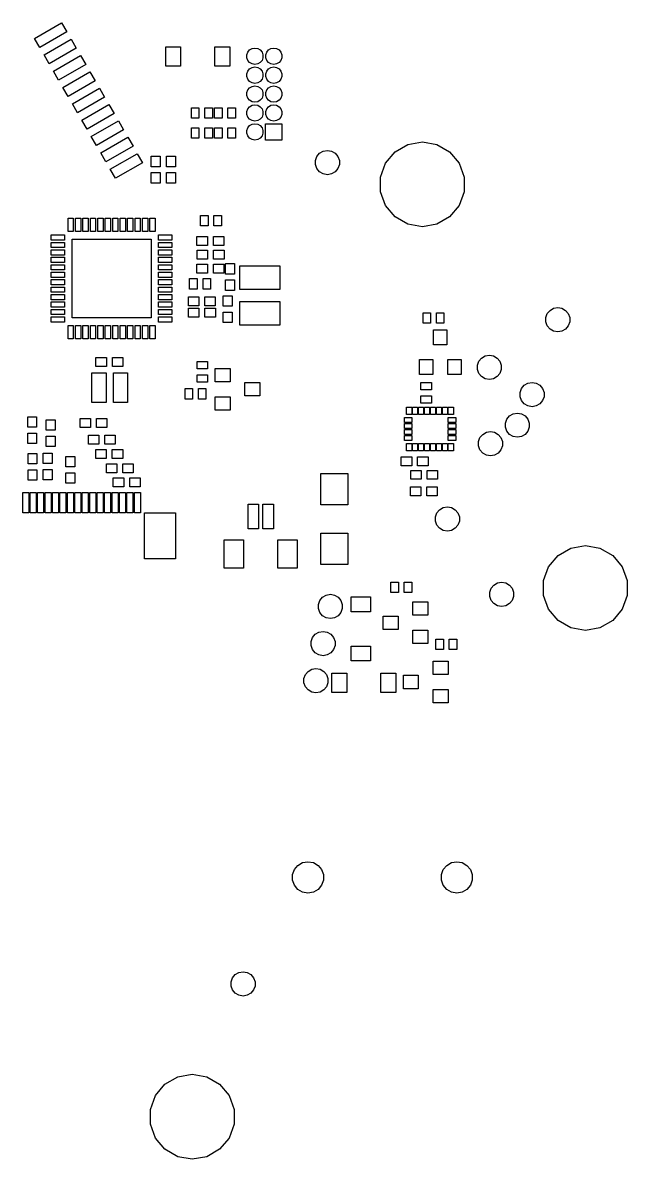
# Model space of a CAD drawing. Extents: x 85.3 to 167.2, y -165.3 to -88.8.
# Drawn here: x 126.6 to 167.2, y -165.3 to -89 of the extents above; entities that cross this region are included whole.
import ezdxf

# ---------------------------------------------------------------- set-up
doc = ezdxf.new("R2010")
doc.units = 0
doc.header["$MEASUREMENT"] = 0
doc.layers.add('BLACK', color=7, linetype='CONTINUOUS')

msp = doc.modelspace()

# ---------------------------------------------------------------- linework, layer by layer
at = {"layer": 'Black'}
for p, q in [((127.386, -90.0267), (129.205, -88.9767)), ((129.205, -88.9767), (129.555, -89.5829)), ((127.736, -90.6329), (127.386, -90.0267)), ((129.555, -89.5829), (127.736, -90.6329)), ((128.021, -91.1266), (129.84, -90.0766)), ((129.84, -90.0766), (130.19, -90.6828)), ((130.19, -90.6828), (128.371, -91.7328)), ((136.2, -91.9045), (136.2, -90.6045)), ((136.2, -90.6045), (137.2, -90.6045)), ((137.2, -90.6045), (137.2, -91.9045)), ((139.5, -91.9045), (139.5, -90.6045)), ((139.5, -90.6045), (140.5, -90.6045)), ((140.5, -90.6045), (140.5, -91.9045)), ((141.707, -90.9541), (141.83, -90.8078)), ((141.83, -90.8078), (141.995, -90.7123)), ((141.995, -90.7123), (142.183, -90.6791)), ((142.183, -90.6791), (142.187, -90.6791)), ((142.187, -90.6791), (142.375, -90.7123)), ((142.375, -90.7123), (142.541, -90.8078)), ((142.541, -90.8078), (142.664, -90.9541)), ((142.977, -90.9541), (143.1, -90.8078)), ((143.1, -90.8078), (143.265, -90.7123)), ((143.265, -90.7123), (143.453, -90.6791)), ((143.453, -90.6791), (143.457, -90.6791)), ((143.457, -90.6791), (143.645, -90.7123)), ((143.645, -90.7123), (143.811, -90.8078)), ((143.811, -90.8078), (143.934, -90.9541)), ((128.371, -91.7328), (128.021, -91.1266)), ((128.656, -92.2264), (130.475, -91.1764)), ((130.475, -91.1764), (130.825, -91.7826)), ((141.642, -91.1336), (141.707, -90.9541)), ((141.642, -91.3246), (141.642, -91.1336)), ((141.707, -91.5041), (141.642, -91.3246)), ((141.83, -91.6504), (141.707, -91.5041)), ((142.664, -91.5041), (142.541, -91.6504)), ((142.664, -90.9541), (142.729, -91.1336)), ((142.729, -91.3246), (142.664, -91.5041)), ((142.729, -91.1336), (142.729, -91.3246)), ((142.912, -91.1336), (142.977, -90.9541)), ((142.912, -91.3246), (142.912, -91.1336)), ((142.977, -91.5041), (142.912, -91.3246)), ((143.1, -91.6504), (142.977, -91.5041)), ((143.934, -91.5041), (143.811, -91.6504)), ((143.934, -90.9541), (143.999, -91.1336)), ((143.999, -91.3246), (143.934, -91.5041)), ((143.999, -91.1336), (143.999, -91.3246)), ((129.006, -92.8326), (128.656, -92.2264)), ((130.825, -91.7826), (129.006, -92.8326)), ((129.291, -93.3263), (131.11, -92.2763)), ((131.11, -92.2763), (131.46, -92.8825)), ((137.2, -91.9045), (136.2, -91.9045)), ((140.5, -91.9045), (139.5, -91.9045)), ((141.642, -92.4036), (141.707, -92.2241)), ((141.642, -92.5946), (141.642, -92.4036)), ((141.707, -92.2241), (141.83, -92.0778)), ((141.995, -91.7459), (141.83, -91.6504)), ((141.83, -92.0778), (141.995, -91.9823)), ((142.183, -91.7791), (141.995, -91.7459)), ((141.995, -91.9823), (142.183, -91.9491)), ((142.187, -91.7791), (142.183, -91.7791)), ((142.183, -91.9491), (142.187, -91.9491)), ((142.375, -91.7459), (142.187, -91.7791)), ((142.187, -91.9491), (142.375, -91.9823)), ((142.541, -91.6504), (142.375, -91.7459)), ((142.375, -91.9823), (142.541, -92.0778)), ((142.541, -92.0778), (142.664, -92.2241)), ((142.664, -92.2241), (142.729, -92.4036)), ((142.729, -92.4036), (142.729, -92.5946)), ((142.912, -92.4036), (142.977, -92.2241)), ((142.912, -92.5946), (142.912, -92.4036)), ((142.977, -92.2241), (143.1, -92.0778)), ((143.265, -91.7459), (143.1, -91.6504)), ((143.1, -92.0778), (143.265, -91.9823)), ((143.453, -91.7791), (143.265, -91.7459)), ((143.265, -91.9823), (143.453, -91.9491)), ((143.457, -91.7791), (143.453, -91.7791)), ((143.453, -91.9491), (143.457, -91.9491)), ((143.645, -91.7459), (143.457, -91.7791)), ((143.457, -91.9491), (143.645, -91.9823)), ((143.811, -91.6504), (143.645, -91.7459)), ((143.645, -91.9823), (143.811, -92.0778)), ((143.811, -92.0778), (143.934, -92.2241)), ((143.934, -92.2241), (143.999, -92.4036)), ((143.999, -92.4036), (143.999, -92.5946)), ((131.46, -92.8825), (129.641, -93.9325)), ((141.707, -92.7741), (141.642, -92.5946)), ((141.83, -92.9204), (141.707, -92.7741)), ((141.995, -93.0159), (141.83, -92.9204)), ((142.183, -93.0491), (141.995, -93.0159)), ((142.187, -93.0491), (142.183, -93.0491)), ((142.375, -93.0159), (142.187, -93.0491)), ((142.541, -92.9204), (142.375, -93.0159)), ((142.664, -92.7741), (142.541, -92.9204)), ((142.729, -92.5946), (142.664, -92.7741)), ((142.977, -92.7741), (142.912, -92.5946)), ((143.1, -92.9204), (142.977, -92.7741)), ((143.265, -93.0159), (143.1, -92.9204)), ((143.453, -93.0491), (143.265, -93.0159)), ((143.457, -93.0491), (143.453, -93.0491)), ((143.645, -93.0159), (143.457, -93.0491)), ((143.811, -92.9204), (143.645, -93.0159)), ((143.934, -92.7741), (143.811, -92.9204)), ((143.999, -92.5946), (143.934, -92.7741)), ((129.641, -93.9325), (129.291, -93.3263)), ((129.926, -94.4261), (131.745, -93.3761)), ((131.745, -93.3761), (132.095, -93.9823)), ((141.642, -93.6736), (141.707, -93.4941)), ((141.642, -93.8646), (141.642, -93.6736)), ((141.707, -94.0441), (141.642, -93.8646)), ((141.707, -93.4941), (141.83, -93.3478)), ((141.83, -93.3478), (141.995, -93.2523)), ((141.995, -93.2523), (142.183, -93.2191)), ((142.183, -93.2191), (142.187, -93.2191)), ((142.187, -93.2191), (142.375, -93.2523)), ((142.375, -93.2523), (142.541, -93.3478)), ((142.541, -93.3478), (142.664, -93.4941)), ((142.664, -93.4941), (142.729, -93.6736)), ((142.729, -93.8646), (142.664, -94.0441)), ((142.729, -93.6736), (142.729, -93.8646)), ((142.912, -93.6736), (142.977, -93.4941)), ((142.912, -93.8646), (142.912, -93.6736)), ((142.977, -94.0441), (142.912, -93.8646)), ((142.977, -93.4941), (143.1, -93.3478)), ((143.1, -93.3478), (143.265, -93.2523)), ((143.265, -93.2523), (143.453, -93.2191)), ((143.453, -93.2191), (143.457, -93.2191)), ((143.457, -93.2191), (143.645, -93.2523)), ((143.645, -93.2523), (143.811, -93.3478)), ((143.811, -93.3478), (143.934, -93.4941)), ((143.934, -93.4941), (143.999, -93.6736)), ((143.999, -93.8646), (143.934, -94.0441)), ((143.999, -93.6736), (143.999, -93.8646)), ((130.276, -95.0323), (129.926, -94.4261)), ((132.095, -93.9823), (130.276, -95.0323)), ((130.561, -95.526), (132.38, -94.476)), ((132.38, -94.476), (132.73, -95.0822)), ((137.929, -95.3891), (137.929, -94.6891)), ((137.929, -94.6891), (138.429, -94.6891)), ((138.429, -94.6891), (138.429, -95.3891)), ((138.829, -95.3891), (138.829, -94.6891)), ((138.829, -94.6891), (139.329, -94.6891)), ((139.329, -94.6891), (139.329, -95.3891)), ((139.479, -95.3891), (139.479, -94.6891)), ((139.479, -94.6891), (139.979, -94.6891)), ((139.979, -94.6891), (139.979, -95.3891)), ((140.379, -95.3891), (140.379, -94.6891)), ((140.379, -94.6891), (140.879, -94.6891)), ((140.879, -94.6891), (140.879, -95.3891)), ((141.83, -94.1904), (141.707, -94.0441)), ((141.707, -94.7641), (141.83, -94.6178)), ((141.995, -94.2859), (141.83, -94.1904)), ((141.83, -94.6178), (141.995, -94.5223)), ((142.183, -94.3191), (141.995, -94.2859)), ((141.995, -94.5223), (142.183, -94.4891)), ((142.187, -94.3191), (142.183, -94.3191)), ((142.183, -94.4891), (142.187, -94.4891)), ((142.375, -94.2859), (142.187, -94.3191)), ((142.187, -94.4891), (142.375, -94.5223)), ((142.541, -94.1904), (142.375, -94.2859)), ((142.375, -94.5223), (142.541, -94.6178)), ((142.664, -94.0441), (142.541, -94.1904)), ((142.541, -94.6178), (142.664, -94.7641)), ((143.1, -94.1904), (142.977, -94.0441)), ((142.977, -94.7641), (143.1, -94.6178)), ((143.265, -94.2859), (143.1, -94.1904)), ((143.1, -94.6178), (143.265, -94.5223)), ((143.453, -94.3191), (143.265, -94.2859)), ((143.265, -94.5223), (143.453, -94.4891)), ((143.457, -94.3191), (143.453, -94.3191)), ((143.453, -94.4891), (143.457, -94.4891)), ((143.645, -94.2859), (143.457, -94.3191)), ((143.457, -94.4891), (143.645, -94.5223)), ((143.811, -94.1904), (143.645, -94.2859)), ((143.645, -94.5223), (143.811, -94.6178)), ((143.934, -94.0441), (143.811, -94.1904)), ((143.811, -94.6178), (143.934, -94.7641)), ((132.73, -95.0822), (130.911, -96.1322)), ((138.429, -95.3891), (137.929, -95.3891)), ((139.329, -95.3891), (138.829, -95.3891)), ((139.979, -95.3891), (139.479, -95.3891)), ((140.879, -95.3891), (140.379, -95.3891)), ((141.642, -94.9436), (141.707, -94.7641)), ((141.642, -95.1346), (141.642, -94.9436)), ((141.707, -95.3141), (141.642, -95.1346)), ((141.83, -95.4604), (141.707, -95.3141)), ((142.664, -95.3141), (142.541, -95.4604)), ((142.664, -94.7641), (142.729, -94.9436)), ((142.729, -95.1346), (142.664, -95.3141)), ((142.729, -94.9436), (142.729, -95.1346)), ((142.912, -94.9436), (142.977, -94.7641)), ((142.912, -95.1346), (142.912, -94.9436)), ((142.977, -95.3141), (142.912, -95.1346)), ((143.1, -95.4604), (142.977, -95.3141)), ((143.934, -95.3141), (143.811, -95.4604)), ((143.934, -94.7641), (143.999, -94.9436)), ((143.999, -95.1346), (143.934, -95.3141)), ((143.999, -94.9436), (143.999, -95.1346)), ((130.911, -96.1322), (130.561, -95.526)), ((131.196, -96.6258), (133.015, -95.5758)), ((133.365, -96.182), (131.546, -97.232)), ((133.015, -95.5758), (133.365, -96.182)), ((137.929, -96.7353), (137.929, -96.0353)), ((137.929, -96.0353), (138.429, -96.0353)), ((138.429, -96.0353), (138.429, -96.7353)), ((138.829, -96.7353), (138.829, -96.0353)), ((138.829, -96.0353), (139.329, -96.0353)), ((139.329, -96.0353), (139.329, -96.7353)), ((139.479, -96.7353), (139.479, -96.0353)), ((139.479, -96.0353), (139.979, -96.0353)), ((139.979, -96.0353), (139.979, -96.7353)), ((140.379, -96.7353), (140.379, -96.0353)), ((140.379, -96.0353), (140.879, -96.0353)), ((140.879, -96.0353), (140.879, -96.7353)), ((141.642, -96.2136), (141.707, -96.0341)), ((141.642, -96.4046), (141.642, -96.2136)), ((141.707, -96.0341), (141.83, -95.8878)), ((141.995, -95.5559), (141.83, -95.4604)), ((141.83, -95.8878), (141.995, -95.7923)), ((142.183, -95.5891), (141.995, -95.5559)), ((141.995, -95.7923), (142.183, -95.7591)), ((142.187, -95.5891), (142.183, -95.5891)), ((142.183, -95.7591), (142.187, -95.7591)), ((142.375, -95.5559), (142.187, -95.5891)), ((142.187, -95.7591), (142.375, -95.7923)), ((142.541, -95.4604), (142.375, -95.5559)), ((142.375, -95.7923), (142.541, -95.8878)), ((142.541, -95.8878), (142.664, -96.0341)), ((142.664, -96.0341), (142.729, -96.2136)), ((142.729, -96.2136), (142.729, -96.4046)), ((142.905, -96.8591), (142.905, -95.7591)), ((142.905, -95.7591), (144.005, -95.7591)), ((143.265, -95.5559), (143.1, -95.4604)), ((143.453, -95.5891), (143.265, -95.5559)), ((143.457, -95.5891), (143.453, -95.5891)), ((143.645, -95.5559), (143.457, -95.5891)), ((143.811, -95.4604), (143.645, -95.5559)), ((144.005, -95.7591), (144.005, -96.8591)), ((131.546, -97.232), (131.196, -96.6258)), ((131.831, -97.7257), (133.65, -96.6757)), ((133.65, -96.6757), (134, -97.2819)), ((138.429, -96.7353), (137.929, -96.7353)), ((139.329, -96.7353), (138.829, -96.7353)), ((139.979, -96.7353), (139.479, -96.7353)), ((140.879, -96.7353), (140.379, -96.7353)), ((141.707, -96.5841), (141.642, -96.4046)), ((141.83, -96.7304), (141.707, -96.5841)), ((141.995, -96.8259), (141.83, -96.7304)), ((142.183, -96.8591), (141.995, -96.8259)), ((142.187, -96.8591), (142.183, -96.8591)), ((142.375, -96.8259), (142.187, -96.8591)), ((142.541, -96.7304), (142.375, -96.8259)), ((142.664, -96.5841), (142.541, -96.7304)), ((142.729, -96.4046), (142.664, -96.5841)), ((144.005, -96.8591), (142.905, -96.8591)), ((152.456, -97.157), (153.432, -96.9848)), ((153.432, -96.9848), (154.409, -97.157)), ((132.181, -98.3319), (131.831, -97.7257)), ((134, -97.2819), (132.181, -98.3319)), ((146.351, -97.964), (146.533, -97.7472)), ((146.533, -97.7472), (146.778, -97.6056)), ((146.778, -97.6056), (147.057, -97.5565)), ((147.057, -97.5565), (147.336, -97.6056)), ((147.336, -97.6056), (147.581, -97.7472)), ((147.581, -97.7472), (147.763, -97.964)), ((150.96, -98.4123), (151.597, -97.6527)), ((151.597, -97.6527), (152.456, -97.157)), ((154.409, -97.157), (155.267, -97.6527)), ((155.267, -97.6527), (155.905, -98.4123)), ((132.466, -98.8255), (134.285, -97.7755)), ((134.635, -98.3817), (132.816, -99.4317)), ((134.285, -97.7755), (134.635, -98.3817)), ((135.23, -98.6491), (135.23, -97.9491)), ((135.23, -97.9491), (135.83, -97.9491)), ((135.83, -97.9491), (135.83, -98.6491)), ((136.246, -98.6491), (136.246, -97.9491)), ((136.246, -97.9491), (136.846, -97.9491)), ((136.846, -97.9491), (136.846, -98.6491)), ((146.254, -98.23), (146.351, -97.964)), ((146.254, -98.5131), (146.254, -98.23)), ((146.351, -98.7791), (146.254, -98.5131)), ((147.763, -97.964), (147.86, -98.23)), ((147.86, -98.5131), (147.763, -98.7791)), ((147.86, -98.23), (147.86, -98.5131)), ((150.621, -99.3439), (150.96, -98.4123)), ((155.905, -98.4123), (156.244, -99.3439)), ((132.816, -99.4317), (132.466, -98.8255)), ((135.83, -98.6491), (135.23, -98.6491)), ((135.23, -99.7491), (135.23, -99.0491)), ((135.23, -99.0491), (135.83, -99.0491)), ((135.83, -99.0491), (135.83, -99.7491)), ((136.846, -98.6491), (136.246, -98.6491)), ((136.246, -99.7491), (136.246, -99.0491)), ((136.246, -99.0491), (136.846, -99.0491)), ((136.846, -99.0491), (136.846, -99.7491)), ((146.533, -98.996), (146.351, -98.7791)), ((146.778, -99.1375), (146.533, -98.996)), ((147.057, -99.1867), (146.778, -99.1375)), ((147.336, -99.1375), (147.057, -99.1867)), ((147.581, -98.996), (147.336, -99.1375)), ((147.763, -98.7791), (147.581, -98.996)), ((135.83, -99.7491), (135.23, -99.7491)), ((136.846, -99.7491), (136.246, -99.7491)), ((150.621, -100.335), (150.621, -99.3439)), ((156.244, -99.3439), (156.244, -100.335)), ((150.96, -101.267), (150.621, -100.335)), ((156.244, -100.335), (155.905, -101.267)), ((151.597, -102.027), (150.96, -101.267)), ((155.905, -101.267), (155.267, -102.027)), ((129.634, -103.014), (129.634, -102.114)), ((129.634, -102.114), (129.984, -102.114)), ((129.984, -102.114), (129.984, -103.014)), ((130.134, -103.014), (130.134, -102.114)), ((130.134, -102.114), (130.484, -102.114)), ((130.484, -102.114), (130.484, -103.014)), ((130.634, -103.014), (130.634, -102.114)), ((130.634, -102.114), (130.984, -102.114)), ((130.984, -102.114), (130.984, -103.014)), ((131.134, -103.014), (131.134, -102.114)), ((131.134, -102.114), (131.484, -102.114)), ((131.484, -102.114), (131.484, -103.014)), ((131.634, -103.014), (131.634, -102.114)), ((131.634, -102.114), (131.984, -102.114)), ((131.984, -102.114), (131.984, -103.014)), ((132.134, -103.014), (132.134, -102.114)), ((132.134, -102.114), (132.484, -102.114)), ((132.484, -102.114), (132.484, -103.014)), ((132.634, -103.014), (132.634, -102.114)), ((132.634, -102.114), (132.984, -102.114)), ((132.984, -102.114), (132.984, -103.014)), ((133.134, -103.014), (133.134, -102.114)), ((133.134, -102.114), (133.484, -102.114)), ((133.484, -102.114), (133.484, -103.014)), ((133.634, -103.014), (133.634, -102.114)), ((133.634, -102.114), (133.984, -102.114)), ((133.984, -102.114), (133.984, -103.014)), ((134.134, -103.014), (134.134, -102.114)), ((134.134, -102.114), (134.484, -102.114)), ((134.484, -102.114), (134.484, -103.014)), ((134.634, -103.014), (134.634, -102.114)), ((134.634, -102.114), (134.984, -102.114)), ((134.984, -102.114), (134.984, -103.014)), ((135.134, -103.014), (135.134, -102.114)), ((135.134, -102.114), (135.484, -102.114)), ((135.484, -102.114), (135.484, -103.014)), ((138.539, -102.628), (138.539, -101.928)), ((138.539, -101.928), (139.039, -101.928)), ((139.039, -101.928), (139.039, -102.628)), ((139.439, -102.628), (139.439, -101.928)), ((139.439, -101.928), (139.939, -101.928)), ((139.939, -101.928), (139.939, -102.628)), ((152.456, -102.522), (151.597, -102.027)), ((155.267, -102.027), (154.409, -102.522)), ((129.984, -103.014), (129.634, -103.014)), ((130.484, -103.014), (130.134, -103.014)), ((130.984, -103.014), (130.634, -103.014)), ((131.484, -103.014), (131.134, -103.014)), ((131.984, -103.014), (131.634, -103.014)), ((132.484, -103.014), (132.134, -103.014)), ((132.984, -103.014), (132.634, -103.014)), ((133.484, -103.014), (133.134, -103.014)), ((133.984, -103.014), (133.634, -103.014)), ((134.484, -103.014), (134.134, -103.014)), ((134.984, -103.014), (134.634, -103.014)), ((135.484, -103.014), (135.134, -103.014)), ((139.039, -102.628), (138.539, -102.628)), ((139.939, -102.628), (139.439, -102.628)), ((153.432, -102.695), (152.456, -102.522)), ((154.409, -102.522), (153.432, -102.695)), ((128.509, -103.589), (128.509, -103.239)), ((128.509, -103.239), (129.409, -103.239)), ((129.409, -103.589), (128.509, -103.589)), ((128.509, -104.089), (128.509, -103.739)), ((128.509, -103.739), (129.409, -103.739)), ((129.409, -103.239), (129.409, -103.589)), ((129.409, -103.739), (129.409, -104.089)), ((129.909, -108.814), (129.909, -103.514)), ((129.909, -103.514), (135.209, -103.514)), ((135.209, -103.514), (135.209, -108.814)), ((135.709, -103.589), (135.709, -103.239)), ((135.709, -103.239), (136.609, -103.239)), ((136.609, -103.589), (135.709, -103.589)), ((135.709, -104.089), (135.709, -103.739)), ((135.709, -103.739), (136.609, -103.739)), ((136.609, -103.239), (136.609, -103.589)), ((136.609, -103.739), (136.609, -104.089)), ((138.297, -103.95), (138.297, -103.35)), ((138.297, -103.35), (138.997, -103.35)), ((138.997, -103.35), (138.997, -103.95)), ((139.397, -103.95), (139.397, -103.35)), ((139.397, -103.35), (140.097, -103.35)), ((140.097, -103.35), (140.097, -103.95)), ((129.409, -104.089), (128.509, -104.089)), ((128.509, -104.589), (128.509, -104.239)), ((128.509, -104.239), (129.409, -104.239)), ((129.409, -104.589), (128.509, -104.589)), ((129.409, -104.239), (129.409, -104.589)), ((136.609, -104.089), (135.709, -104.089)), ((135.709, -104.589), (135.709, -104.239)), ((135.709, -104.239), (136.609, -104.239)), ((136.609, -104.589), (135.709, -104.589)), ((136.609, -104.239), (136.609, -104.589)), ((138.997, -103.95), (138.297, -103.95)), ((138.313, -104.864), (138.313, -104.264)), ((138.313, -104.264), (139.013, -104.264)), ((139.013, -104.264), (139.013, -104.864)), ((140.097, -103.95), (139.397, -103.95)), ((139.413, -104.864), (139.413, -104.264)), ((139.413, -104.264), (140.113, -104.264)), ((140.113, -104.264), (140.113, -104.864)), ((128.509, -105.089), (128.509, -104.739)), ((128.509, -104.739), (129.409, -104.739)), ((129.409, -105.089), (128.509, -105.089)), ((128.509, -105.589), (128.509, -105.239)), ((128.509, -105.239), (129.409, -105.239)), ((129.409, -104.739), (129.409, -105.089)), ((129.409, -105.239), (129.409, -105.589)), ((135.709, -105.089), (135.709, -104.739)), ((135.709, -104.739), (136.609, -104.739)), ((136.609, -105.089), (135.709, -105.089)), ((135.709, -105.589), (135.709, -105.239)), ((135.709, -105.239), (136.609, -105.239)), ((136.609, -104.739), (136.609, -105.089)), ((136.609, -105.239), (136.609, -105.589)), ((138.297, -105.804), (138.297, -105.204)), ((138.297, -105.204), (138.997, -105.204)), ((139.013, -104.864), (138.313, -104.864)), ((138.997, -105.204), (138.997, -105.804)), ((139.397, -105.804), (139.397, -105.204)), ((139.397, -105.204), (140.097, -105.204)), ((140.113, -104.864), (139.413, -104.864)), ((140.097, -105.204), (140.097, -105.804)), ((140.209, -105.863), (140.209, -105.163)), ((140.209, -105.163), (140.809, -105.163)), ((140.809, -105.163), (140.809, -105.863)), ((141.165, -106.907), (141.165, -105.307)), ((141.165, -105.307), (143.865, -105.307)), ((143.865, -105.307), (143.865, -106.907)), ((129.409, -105.589), (128.509, -105.589)), ((128.509, -106.089), (128.509, -105.739)), ((128.509, -105.739), (129.409, -105.739)), ((129.409, -106.089), (128.509, -106.089)), ((129.409, -105.739), (129.409, -106.089)), ((136.609, -105.589), (135.709, -105.589)), ((135.709, -106.089), (135.709, -105.739)), ((135.709, -105.739), (136.609, -105.739)), ((136.609, -106.089), (135.709, -106.089)), ((136.609, -105.739), (136.609, -106.089)), ((138.997, -105.804), (138.297, -105.804)), ((140.097, -105.804), (139.397, -105.804)), ((140.809, -105.863), (140.209, -105.863)), ((128.509, -106.589), (128.509, -106.239)), ((128.509, -106.239), (129.409, -106.239)), ((129.409, -106.589), (128.509, -106.589)), ((128.509, -107.089), (128.509, -106.739)), ((128.509, -106.739), (129.409, -106.739)), ((129.409, -106.239), (129.409, -106.589)), ((129.409, -106.739), (129.409, -107.089)), ((135.709, -106.589), (135.709, -106.239)), ((135.709, -106.239), (136.609, -106.239)), ((136.609, -106.589), (135.709, -106.589)), ((135.709, -107.089), (135.709, -106.739)), ((135.709, -106.739), (136.609, -106.739)), ((136.609, -106.239), (136.609, -106.589)), ((136.609, -106.739), (136.609, -107.089)), ((137.802, -106.87), (137.802, -106.17)), ((137.802, -106.17), (138.302, -106.17)), ((138.302, -106.87), (137.802, -106.87)), ((138.302, -106.17), (138.302, -106.87)), ((138.702, -106.87), (138.702, -106.17)), ((138.702, -106.17), (139.202, -106.17)), ((139.202, -106.87), (138.702, -106.87)), ((139.202, -106.17), (139.202, -106.87)), ((140.209, -106.963), (140.209, -106.263)), ((140.209, -106.263), (140.809, -106.263)), ((140.809, -106.263), (140.809, -106.963)), ((143.865, -106.907), (141.165, -106.907)), ((129.409, -107.089), (128.509, -107.089)), ((128.509, -107.589), (128.509, -107.239)), ((128.509, -107.239), (129.409, -107.239)), ((129.409, -107.589), (128.509, -107.589)), ((129.409, -107.239), (129.409, -107.589)), ((136.609, -107.089), (135.709, -107.089)), ((135.709, -107.589), (135.709, -107.239)), ((135.709, -107.239), (136.609, -107.239)), ((136.609, -107.589), (135.709, -107.589)), ((136.609, -107.239), (136.609, -107.589)), ((137.72, -107.988), (137.72, -107.388)), ((137.72, -107.388), (138.42, -107.388)), ((138.42, -107.388), (138.42, -107.988)), ((138.82, -107.988), (138.82, -107.388)), ((138.82, -107.388), (139.52, -107.388)), ((139.52, -107.388), (139.52, -107.988)), ((140.056, -108.022), (140.056, -107.322)), ((140.056, -107.322), (140.656, -107.322)), ((140.809, -106.963), (140.209, -106.963)), ((140.656, -107.322), (140.656, -108.022)), ((128.509, -108.089), (128.509, -107.739)), ((128.509, -107.739), (129.409, -107.739)), ((129.409, -108.089), (128.509, -108.089)), ((128.509, -108.589), (128.509, -108.239)), ((128.509, -108.239), (129.409, -108.239)), ((129.409, -107.739), (129.409, -108.089)), ((129.409, -108.239), (129.409, -108.589)), ((135.709, -108.089), (135.709, -107.739)), ((135.709, -107.739), (136.609, -107.739)), ((136.609, -108.089), (135.709, -108.089)), ((135.709, -108.589), (135.709, -108.239)), ((135.709, -108.239), (136.609, -108.239)), ((136.609, -107.739), (136.609, -108.089)), ((136.609, -108.239), (136.609, -108.589)), ((138.42, -107.988), (137.72, -107.988)), ((137.729, -108.75), (137.729, -108.15)), ((137.729, -108.15), (138.429, -108.15)), ((138.429, -108.15), (138.429, -108.75)), ((139.52, -107.988), (138.82, -107.988)), ((138.829, -108.75), (138.829, -108.15)), ((138.829, -108.15), (139.529, -108.15)), ((139.529, -108.15), (139.529, -108.75)), ((140.656, -108.022), (140.056, -108.022)), ((140.056, -109.122), (140.056, -108.422)), ((140.056, -108.422), (140.656, -108.422)), ((140.656, -108.422), (140.656, -109.122)), ((141.165, -109.307), (141.165, -107.707)), ((141.165, -107.707), (143.865, -107.707)), ((143.865, -107.707), (143.865, -109.307)), ((161.825, -108.525), (162.007, -108.308)), ((162.007, -108.308), (162.252, -108.167)), ((162.252, -108.167), (162.531, -108.118)), ((162.531, -108.118), (162.809, -108.167)), ((162.809, -108.167), (163.055, -108.308)), ((163.055, -108.308), (163.237, -108.525)), ((129.409, -108.589), (128.509, -108.589)), ((128.509, -109.089), (128.509, -108.739)), ((128.509, -108.739), (129.409, -108.739)), ((129.409, -109.089), (128.509, -109.089)), ((129.409, -108.739), (129.409, -109.089)), ((135.209, -108.814), (129.909, -108.814)), ((136.609, -108.589), (135.709, -108.589)), ((135.709, -109.089), (135.709, -108.739)), ((135.709, -108.739), (136.609, -108.739)), ((136.609, -109.089), (135.709, -109.089)), ((136.609, -108.739), (136.609, -109.089)), ((138.429, -108.75), (137.729, -108.75)), ((139.529, -108.75), (138.829, -108.75)), ((140.656, -109.122), (140.056, -109.122)), ((153.485, -109.163), (153.485, -108.463)), ((153.485, -108.463), (153.985, -108.463)), ((153.985, -109.163), (153.485, -109.163)), ((153.985, -108.463), (153.985, -109.163)), ((154.385, -109.163), (154.385, -108.463)), ((154.385, -108.463), (154.885, -108.463)), ((154.885, -109.163), (154.385, -109.163)), ((154.885, -108.463), (154.885, -109.163)), ((161.728, -108.791), (161.825, -108.525)), ((161.728, -109.074), (161.728, -108.791)), ((161.825, -109.34), (161.728, -109.074)), ((163.237, -108.525), (163.333, -108.791)), ((163.333, -109.074), (163.237, -109.34)), ((163.333, -108.791), (163.333, -109.074)), ((129.634, -110.214), (129.634, -109.314)), ((129.634, -109.314), (129.984, -109.314)), ((129.984, -109.314), (129.984, -110.214)), ((130.134, -110.214), (130.134, -109.314)), ((130.134, -109.314), (130.484, -109.314)), ((130.484, -109.314), (130.484, -110.214)), ((130.634, -110.214), (130.634, -109.314)), ((130.634, -109.314), (130.984, -109.314)), ((130.984, -109.314), (130.984, -110.214)), ((131.134, -110.214), (131.134, -109.314)), ((131.134, -109.314), (131.484, -109.314)), ((131.484, -109.314), (131.484, -110.214)), ((131.634, -110.214), (131.634, -109.314)), ((131.634, -109.314), (131.984, -109.314)), ((131.984, -109.314), (131.984, -110.214)), ((132.134, -110.214), (132.134, -109.314)), ((132.134, -109.314), (132.484, -109.314)), ((132.484, -109.314), (132.484, -110.214)), ((132.634, -110.214), (132.634, -109.314)), ((132.634, -109.314), (132.984, -109.314)), ((132.984, -109.314), (132.984, -110.214)), ((133.134, -110.214), (133.134, -109.314)), ((133.134, -109.314), (133.484, -109.314)), ((133.484, -109.314), (133.484, -110.214)), ((133.634, -110.214), (133.634, -109.314)), ((133.634, -109.314), (133.984, -109.314)), ((133.984, -109.314), (133.984, -110.214)), ((134.134, -110.214), (134.134, -109.314)), ((134.134, -109.314), (134.484, -109.314)), ((134.484, -109.314), (134.484, -110.214)), ((134.634, -110.214), (134.634, -109.314)), ((134.634, -109.314), (134.984, -109.314)), ((134.984, -109.314), (134.984, -110.214)), ((135.134, -110.214), (135.134, -109.314)), ((135.134, -109.314), (135.484, -109.314)), ((135.484, -109.314), (135.484, -110.214)), ((143.865, -109.307), (141.165, -109.307)), ((154.185, -110.613), (154.185, -109.613)), ((154.185, -109.613), (155.085, -109.613)), ((155.085, -109.613), (155.085, -110.613)), ((162.007, -109.557), (161.825, -109.34)), ((162.252, -109.699), (162.007, -109.557)), ((162.531, -109.748), (162.252, -109.699)), ((162.809, -109.699), (162.531, -109.748)), ((163.055, -109.557), (162.809, -109.699)), ((163.237, -109.34), (163.055, -109.557)), ((129.984, -110.214), (129.634, -110.214)), ((130.484, -110.214), (130.134, -110.214)), ((130.984, -110.214), (130.634, -110.214)), ((131.484, -110.214), (131.134, -110.214)), ((131.984, -110.214), (131.634, -110.214)), ((132.484, -110.214), (132.134, -110.214)), ((132.984, -110.214), (132.634, -110.214)), ((133.484, -110.214), (133.134, -110.214)), ((133.984, -110.214), (133.634, -110.214)), ((134.484, -110.214), (134.134, -110.214)), ((134.984, -110.214), (134.634, -110.214)), ((135.484, -110.214), (135.134, -110.214)), ((155.085, -110.613), (154.185, -110.613)), ((131.511, -112.078), (131.511, -111.478)), ((131.511, -111.478), (132.211, -111.478)), ((132.211, -111.478), (132.211, -112.078)), ((132.611, -112.078), (132.611, -111.478)), ((132.611, -111.478), (133.311, -111.478)), ((133.311, -111.478), (133.311, -112.078)), ((157.409, -111.509), (157.655, -111.367)), ((157.655, -111.367), (157.933, -111.318)), ((157.933, -111.318), (158.212, -111.367)), ((158.212, -111.367), (158.457, -111.509)), ((132.211, -112.078), (131.511, -112.078)), ((133.311, -112.078), (132.611, -112.078)), ((138.305, -112.238), (138.305, -111.738)), ((138.305, -111.738), (139.005, -111.738)), ((139.005, -112.238), (138.305, -112.238)), ((139.005, -111.738), (139.005, -112.238)), ((139.517, -113.106), (139.517, -112.206)), ((139.517, -112.206), (140.517, -112.206)), ((140.517, -112.206), (140.517, -113.106)), ((153.235, -112.613), (153.235, -111.613)), ((153.235, -111.613), (154.135, -111.613)), ((154.135, -111.613), (154.135, -112.613)), ((155.135, -112.613), (155.135, -111.613)), ((155.135, -111.613), (156.035, -111.613)), ((156.035, -111.613), (156.035, -112.613)), ((157.131, -111.992), (157.227, -111.726)), ((157.131, -112.275), (157.131, -111.992)), ((157.227, -111.726), (157.409, -111.509)), ((158.457, -111.509), (158.639, -111.726)), ((158.639, -111.726), (158.736, -111.992)), ((158.736, -111.992), (158.736, -112.275)), ((131.24, -114.495), (131.24, -112.495)), ((131.24, -112.495), (132.19, -112.495)), ((132.19, -112.495), (132.19, -114.495)), ((132.69, -114.495), (132.69, -112.495)), ((132.69, -112.495), (133.64, -112.495)), ((133.64, -112.495), (133.64, -114.495)), ((138.305, -113.138), (138.305, -112.638)), ((138.305, -112.638), (139.005, -112.638)), ((139.005, -112.638), (139.005, -113.138)), ((154.135, -112.613), (153.235, -112.613)), ((156.035, -112.613), (155.135, -112.613)), ((157.227, -112.541), (157.131, -112.275)), ((157.409, -112.758), (157.227, -112.541)), ((157.655, -112.899), (157.409, -112.758)), ((157.933, -112.948), (157.655, -112.899)), ((158.212, -112.899), (157.933, -112.948)), ((158.457, -112.758), (158.212, -112.899)), ((158.639, -112.541), (158.457, -112.758)), ((158.736, -112.275), (158.639, -112.541)), ((137.497, -114.261), (137.497, -113.561)), ((137.497, -113.561), (137.997, -113.561)), ((137.997, -113.561), (137.997, -114.261)), ((139.005, -113.138), (138.305, -113.138)), ((138.397, -114.261), (138.397, -113.561)), ((138.397, -113.561), (138.897, -113.561)), ((138.897, -113.561), (138.897, -114.261)), ((140.517, -113.106), (139.517, -113.106)), ((141.517, -114.056), (141.517, -113.156)), ((141.517, -113.156), (142.517, -113.156)), ((142.517, -113.156), (142.517, -114.056)), ((153.341, -113.642), (153.341, -113.142)), ((153.341, -113.142), (154.041, -113.142)), ((154.041, -113.642), (153.341, -113.642)), ((154.041, -113.142), (154.041, -113.642)), ((160.001, -113.821), (160.098, -113.555)), ((160.098, -113.555), (160.28, -113.338)), ((160.28, -113.338), (160.525, -113.196)), ((160.525, -113.196), (160.803, -113.147)), ((160.803, -113.147), (161.082, -113.196)), ((161.082, -113.196), (161.327, -113.338)), ((161.327, -113.338), (161.509, -113.555)), ((161.509, -113.555), (161.606, -113.821)), ((132.19, -114.495), (131.24, -114.495)), ((133.64, -114.495), (132.69, -114.495)), ((137.997, -114.261), (137.497, -114.261)), ((138.897, -114.261), (138.397, -114.261)), ((139.517, -115.006), (139.517, -114.106)), ((139.517, -114.106), (140.517, -114.106)), ((140.517, -114.106), (140.517, -115.006)), ((142.517, -114.056), (141.517, -114.056)), ((153.341, -114.542), (153.341, -114.042)), ((153.341, -114.042), (154.041, -114.042)), ((154.041, -114.542), (153.341, -114.542)), ((154.041, -114.042), (154.041, -114.542)), ((160.001, -114.104), (160.001, -113.821)), ((160.098, -114.37), (160.001, -114.104)), ((160.28, -114.586), (160.098, -114.37)), ((161.509, -114.37), (161.327, -114.586)), ((161.606, -114.104), (161.509, -114.37)), ((161.606, -113.821), (161.606, -114.104)), ((140.517, -115.006), (139.517, -115.006)), ((152.378, -115.302), (152.378, -114.802)), ((152.378, -114.802), (152.718, -114.802)), ((152.718, -115.302), (152.378, -115.302)), ((152.718, -114.802), (152.718, -115.302)), ((152.778, -115.302), (152.778, -114.802)), ((152.778, -114.802), (153.118, -114.802)), ((153.118, -115.302), (152.778, -115.302)), ((153.118, -114.802), (153.118, -115.302)), ((153.178, -115.302), (153.178, -114.802)), ((153.178, -114.802), (153.518, -114.802)), ((153.518, -115.302), (153.178, -115.302)), ((153.518, -114.802), (153.518, -115.302)), ((153.578, -115.302), (153.578, -114.802)), ((153.578, -114.802), (153.918, -114.802)), ((153.918, -115.302), (153.578, -115.302)), ((153.918, -114.802), (153.918, -115.302)), ((153.978, -115.302), (153.978, -114.802)), ((153.978, -114.802), (154.318, -114.802)), ((154.318, -115.302), (153.978, -115.302)), ((154.318, -114.802), (154.318, -115.302)), ((154.378, -115.302), (154.378, -114.802)), ((154.378, -114.802), (154.718, -114.802)), ((154.718, -115.302), (154.378, -115.302)), ((154.718, -114.802), (154.718, -115.302)), ((154.778, -115.302), (154.778, -114.802)), ((154.778, -114.802), (155.118, -114.802)), ((155.118, -115.302), (154.778, -115.302)), ((155.118, -114.802), (155.118, -115.302)), ((155.178, -115.302), (155.178, -114.802)), ((155.178, -114.802), (155.518, -114.802)), ((155.518, -115.302), (155.178, -115.302)), ((155.518, -114.802), (155.518, -115.302)), ((159.289, -115.395), (159.534, -115.254)), ((159.534, -115.254), (159.813, -115.204)), ((159.813, -115.204), (160.092, -115.254)), ((160.092, -115.254), (160.337, -115.395)), ((160.525, -114.728), (160.28, -114.586)), ((160.803, -114.777), (160.525, -114.728)), ((161.082, -114.728), (160.803, -114.777)), ((161.327, -114.586), (161.082, -114.728)), ((126.925, -116.15), (126.925, -115.45)), ((126.925, -115.45), (127.525, -115.45)), ((127.525, -115.45), (127.525, -116.15)), ((128.169, -116.353), (128.169, -115.653)), ((128.169, -115.653), (128.769, -115.653)), ((128.769, -115.653), (128.769, -116.353)), ((130.439, -116.167), (130.439, -115.567)), ((130.439, -115.567), (131.139, -115.567)), ((131.139, -115.567), (131.139, -116.167)), ((131.539, -116.167), (131.539, -115.567)), ((131.539, -115.567), (132.239, -115.567)), ((132.239, -115.567), (132.239, -116.167)), ((152.223, -115.847), (152.223, -115.507)), ((152.223, -115.507), (152.723, -115.507)), ((152.723, -115.847), (152.223, -115.847)), ((152.223, -116.247), (152.223, -115.907)), ((152.223, -115.907), (152.723, -115.907)), ((152.723, -115.507), (152.723, -115.847)), ((152.723, -115.907), (152.723, -116.247)), ((155.173, -115.847), (155.173, -115.507)), ((155.173, -115.507), (155.673, -115.507)), ((155.673, -115.847), (155.173, -115.847)), ((155.173, -116.247), (155.173, -115.907)), ((155.173, -115.907), (155.673, -115.907)), ((155.673, -115.507), (155.673, -115.847)), ((155.673, -115.907), (155.673, -116.247)), ((159.01, -115.878), (159.107, -115.612)), ((159.01, -116.161), (159.01, -115.878)), ((159.107, -115.612), (159.289, -115.395)), ((160.337, -115.395), (160.519, -115.612)), ((160.519, -115.612), (160.616, -115.878)), ((160.616, -115.878), (160.616, -116.161)), ((127.525, -116.15), (126.925, -116.15)), ((126.925, -117.25), (126.925, -116.55)), ((126.925, -116.55), (127.525, -116.55)), ((127.525, -116.55), (127.525, -117.25)), ((128.769, -116.353), (128.169, -116.353)), ((128.169, -117.453), (128.169, -116.753)), ((128.169, -116.753), (128.769, -116.753)), ((128.769, -116.753), (128.769, -117.453)), ((131.139, -116.167), (130.439, -116.167)), ((131.007, -117.285), (131.007, -116.685)), ((131.007, -116.685), (131.707, -116.685)), ((132.239, -116.167), (131.539, -116.167)), ((131.707, -116.685), (131.707, -117.285)), ((132.107, -117.285), (132.107, -116.685)), ((132.107, -116.685), (132.807, -116.685)), ((132.807, -116.685), (132.807, -117.285)), ((152.723, -116.247), (152.223, -116.247)), ((152.223, -116.647), (152.223, -116.307)), ((152.223, -116.307), (152.723, -116.307)), ((152.723, -116.647), (152.223, -116.647)), ((152.223, -117.047), (152.223, -116.707)), ((152.223, -116.707), (152.723, -116.707)), ((152.723, -116.307), (152.723, -116.647)), ((152.723, -116.707), (152.723, -117.047)), ((155.673, -116.247), (155.173, -116.247)), ((155.173, -116.647), (155.173, -116.307)), ((155.173, -116.307), (155.673, -116.307)), ((155.673, -116.647), (155.173, -116.647)), ((155.173, -117.047), (155.173, -116.707)), ((155.173, -116.707), (155.673, -116.707)), ((155.673, -116.307), (155.673, -116.647)), ((155.673, -116.707), (155.673, -117.047)), ((157.304, -116.857), (157.486, -116.64)), ((157.486, -116.64), (157.731, -116.498)), ((157.731, -116.498), (158.009, -116.449)), ((158.009, -116.449), (158.288, -116.498)), ((158.288, -116.498), (158.533, -116.64)), ((158.533, -116.64), (158.715, -116.857)), ((159.107, -116.427), (159.01, -116.161)), ((159.289, -116.644), (159.107, -116.427)), ((159.534, -116.785), (159.289, -116.644)), ((159.813, -116.835), (159.534, -116.785)), ((160.092, -116.785), (159.813, -116.835)), ((160.337, -116.644), (160.092, -116.785)), ((160.519, -116.427), (160.337, -116.644)), ((160.616, -116.161), (160.519, -116.427)), ((127.525, -117.25), (126.925, -117.25)), ((128.769, -117.453), (128.169, -117.453)), ((131.707, -117.285), (131.007, -117.285)), ((132.807, -117.285), (132.107, -117.285)), ((152.723, -117.047), (152.223, -117.047)), ((152.378, -117.752), (152.378, -117.252)), ((152.378, -117.252), (152.718, -117.252)), ((152.718, -117.252), (152.718, -117.752)), ((152.778, -117.752), (152.778, -117.252)), ((152.778, -117.252), (153.118, -117.252)), ((153.118, -117.252), (153.118, -117.752)), ((153.178, -117.752), (153.178, -117.252)), ((153.178, -117.252), (153.518, -117.252)), ((153.518, -117.252), (153.518, -117.752)), ((153.578, -117.752), (153.578, -117.252)), ((153.578, -117.252), (153.918, -117.252)), ((153.918, -117.252), (153.918, -117.752)), ((153.978, -117.752), (153.978, -117.252)), ((153.978, -117.252), (154.318, -117.252)), ((154.318, -117.252), (154.318, -117.752)), ((154.378, -117.752), (154.378, -117.252)), ((154.378, -117.252), (154.718, -117.252)), ((154.718, -117.252), (154.718, -117.752)), ((154.778, -117.752), (154.778, -117.252)), ((154.778, -117.252), (155.118, -117.252)), ((155.118, -117.252), (155.118, -117.752)), ((155.673, -117.047), (155.173, -117.047)), ((155.178, -117.752), (155.178, -117.252)), ((155.178, -117.252), (155.518, -117.252)), ((155.518, -117.252), (155.518, -117.752)), ((157.207, -117.123), (157.304, -116.857)), ((157.207, -117.406), (157.207, -117.123)), ((157.304, -117.672), (157.207, -117.406)), ((158.715, -116.857), (158.812, -117.123)), ((158.812, -117.406), (158.715, -117.672)), ((158.812, -117.123), (158.812, -117.406)), ((126.95, -118.613), (126.95, -117.913)), ((126.95, -117.913), (127.55, -117.913)), ((127.55, -117.913), (127.55, -118.613)), ((127.966, -118.588), (127.966, -117.888)), ((127.966, -117.888), (128.566, -117.888)), ((128.566, -117.888), (128.566, -118.588)), ((129.49, -118.817), (129.49, -118.117)), ((129.49, -118.117), (130.09, -118.117)), ((130.09, -118.117), (130.09, -118.817)), ((131.506, -118.25), (131.506, -117.65)), ((131.506, -117.65), (132.206, -117.65)), ((132.206, -118.25), (131.506, -118.25)), ((132.206, -117.65), (132.206, -118.25)), ((132.606, -118.25), (132.606, -117.65)), ((132.606, -117.65), (133.306, -117.65)), ((133.306, -118.25), (132.606, -118.25)), ((133.306, -117.65), (133.306, -118.25)), ((152.016, -118.739), (152.016, -118.139)), ((152.016, -118.139), (152.716, -118.139)), ((152.718, -117.752), (152.378, -117.752)), ((152.716, -118.139), (152.716, -118.739)), ((153.118, -117.752), (152.778, -117.752)), ((153.116, -118.739), (153.116, -118.139)), ((153.116, -118.139), (153.816, -118.139)), ((153.518, -117.752), (153.178, -117.752)), ((153.918, -117.752), (153.578, -117.752)), ((153.816, -118.139), (153.816, -118.739)), ((154.318, -117.752), (153.978, -117.752)), ((154.718, -117.752), (154.378, -117.752)), ((155.118, -117.752), (154.778, -117.752)), ((155.518, -117.752), (155.178, -117.752)), ((157.486, -117.888), (157.304, -117.672)), ((157.731, -118.03), (157.486, -117.888)), ((158.009, -118.079), (157.731, -118.03)), ((158.288, -118.03), (158.009, -118.079)), ((158.533, -117.888), (158.288, -118.03)), ((158.715, -117.672), (158.533, -117.888)), ((127.55, -118.613), (126.95, -118.613)), ((126.95, -119.713), (126.95, -119.013)), ((126.95, -119.013), (127.55, -119.013)), ((127.55, -119.013), (127.55, -119.713)), ((128.566, -118.588), (127.966, -118.588)), ((127.966, -119.688), (127.966, -118.988)), ((127.966, -118.988), (128.566, -118.988)), ((128.566, -118.988), (128.566, -119.688)), ((130.09, -118.817), (129.49, -118.817)), ((132.217, -119.215), (132.217, -118.615)), ((132.217, -118.615), (132.917, -118.615)), ((132.917, -118.615), (132.917, -119.215)), ((133.317, -119.215), (133.317, -118.615)), ((133.317, -118.615), (134.017, -118.615)), ((134.017, -118.615), (134.017, -119.215)), ((152.716, -118.739), (152.016, -118.739)), ((152.651, -119.654), (152.651, -119.054)), ((152.651, -119.054), (153.351, -119.054)), ((153.816, -118.739), (153.116, -118.739)), ((153.351, -119.054), (153.351, -119.654)), ((153.751, -119.654), (153.751, -119.054)), ((153.751, -119.054), (154.451, -119.054)), ((154.451, -119.054), (154.451, -119.654)), ((127.55, -119.713), (126.95, -119.713)), ((128.566, -119.688), (127.966, -119.688)), ((129.49, -119.917), (129.49, -119.217)), ((129.49, -119.217), (130.09, -119.217)), ((130.09, -119.217), (130.09, -119.917)), ((132.917, -119.215), (132.217, -119.215)), ((132.675, -120.155), (132.675, -119.555)), ((132.675, -119.555), (133.375, -119.555)), ((134.017, -119.215), (133.317, -119.215)), ((133.375, -119.555), (133.375, -120.155)), ((133.775, -120.155), (133.775, -119.555)), ((133.775, -119.555), (134.475, -119.555)), ((134.475, -119.555), (134.475, -120.155)), ((146.619, -121.369), (146.619, -119.269)), ((146.619, -119.269), (148.419, -119.269)), ((148.419, -119.269), (148.419, -121.369)), ((153.351, -119.654), (152.651, -119.654)), ((154.451, -119.654), (153.751, -119.654)), ((126.593, -121.901), (126.593, -120.551)), ((126.593, -120.551), (126.993, -120.551)), ((126.993, -120.551), (126.993, -121.901)), ((127.093, -121.901), (127.093, -120.551)), ((127.093, -120.551), (127.493, -120.551)), ((127.493, -120.551), (127.493, -121.901)), ((127.593, -121.901), (127.593, -120.551)), ((127.593, -120.551), (127.993, -120.551)), ((127.993, -120.551), (127.993, -121.901)), ((128.093, -121.901), (128.093, -120.551)), ((128.093, -120.551), (128.493, -120.551)), ((128.493, -120.551), (128.493, -121.901)), ((128.593, -121.901), (128.593, -120.551)), ((128.593, -120.551), (128.993, -120.551)), ((128.993, -120.551), (128.993, -121.901)), ((129.093, -121.901), (129.093, -120.551)), ((129.093, -120.551), (129.493, -120.551)), ((130.09, -119.917), (129.49, -119.917)), ((129.493, -120.551), (129.493, -121.901)), ((129.593, -121.901), (129.593, -120.551)), ((129.593, -120.551), (129.993, -120.551)), ((129.993, -120.551), (129.993, -121.901)), ((130.093, -121.901), (130.093, -120.551)), ((130.093, -120.551), (130.493, -120.551)), ((130.493, -120.551), (130.493, -121.901)), ((130.593, -121.901), (130.593, -120.551)), ((130.593, -120.551), (130.993, -120.551)), ((130.993, -120.551), (130.993, -121.901)), ((131.093, -121.901), (131.093, -120.551)), ((131.093, -120.551), (131.493, -120.551)), ((131.493, -120.551), (131.493, -121.901)), ((131.593, -121.901), (131.593, -120.551)), ((131.593, -120.551), (131.993, -120.551)), ((131.993, -120.551), (131.993, -121.901)), ((132.093, -121.901), (132.093, -120.551)), ((132.093, -120.551), (132.493, -120.551)), ((132.493, -120.551), (132.493, -121.901)), ((132.593, -121.901), (132.593, -120.551)), ((132.593, -120.551), (132.993, -120.551)), ((133.375, -120.155), (132.675, -120.155)), ((132.993, -120.551), (132.993, -121.901)), ((133.093, -121.901), (133.093, -120.551)), ((133.093, -120.551), (133.493, -120.551)), ((133.493, -120.551), (133.493, -121.901)), ((133.593, -121.901), (133.593, -120.551)), ((133.593, -120.551), (133.993, -120.551)), ((134.475, -120.155), (133.775, -120.155)), ((133.993, -120.551), (133.993, -121.901)), ((134.093, -121.901), (134.093, -120.551)), ((134.093, -120.551), (134.493, -120.551)), ((134.493, -120.551), (134.493, -121.901)), ((152.635, -120.763), (152.635, -120.163)), ((152.635, -120.163), (153.335, -120.163)), ((153.335, -120.163), (153.335, -120.763)), ((153.735, -120.763), (153.735, -120.163)), ((153.735, -120.163), (154.435, -120.163)), ((154.435, -120.163), (154.435, -120.763)), ((141.725, -122.976), (141.725, -121.326)), ((141.725, -121.326), (142.425, -121.326)), ((142.425, -121.326), (142.425, -122.976)), ((142.725, -122.976), (142.725, -121.326)), ((142.725, -121.326), (143.425, -121.326)), ((143.425, -121.326), (143.425, -122.976)), ((148.419, -121.369), (146.619, -121.369)), ((153.335, -120.763), (152.635, -120.763)), ((154.435, -120.763), (153.735, -120.763)), ((126.993, -121.901), (126.593, -121.901)), ((127.493, -121.901), (127.093, -121.901)), ((127.993, -121.901), (127.593, -121.901)), ((128.493, -121.901), (128.093, -121.901)), ((128.993, -121.901), (128.593, -121.901)), ((129.493, -121.901), (129.093, -121.901)), ((129.993, -121.901), (129.593, -121.901)), ((130.493, -121.901), (130.093, -121.901)), ((130.993, -121.901), (130.593, -121.901)), ((131.493, -121.901), (131.093, -121.901)), ((131.993, -121.901), (131.593, -121.901)), ((132.493, -121.901), (132.093, -121.901)), ((132.993, -121.901), (132.593, -121.901)), ((133.493, -121.901), (133.093, -121.901)), ((133.993, -121.901), (133.593, -121.901)), ((134.493, -121.901), (134.093, -121.901)), ((134.763, -125.001), (134.763, -121.901)), ((134.763, -121.901), (136.863, -121.901)), ((136.863, -121.901), (136.863, -125.001)), ((154.316, -122.182), (154.413, -121.916)), ((154.316, -122.465), (154.316, -122.182)), ((154.413, -121.916), (154.595, -121.699)), ((154.595, -121.699), (154.84, -121.558)), ((154.84, -121.558), (155.119, -121.509)), ((155.119, -121.509), (155.398, -121.558)), ((155.398, -121.558), (155.643, -121.699)), ((155.643, -121.699), (155.825, -121.916)), ((155.825, -121.916), (155.922, -122.182)), ((155.922, -122.182), (155.922, -122.465)), ((154.413, -122.731), (154.316, -122.465)), ((154.595, -122.948), (154.413, -122.731)), ((154.84, -123.09), (154.595, -122.948)), ((155.643, -122.948), (155.398, -123.09)), ((155.825, -122.731), (155.643, -122.948)), ((155.922, -122.465), (155.825, -122.731)), ((142.425, -122.976), (141.725, -122.976)), ((143.425, -122.976), (142.725, -122.976)), ((146.619, -125.369), (146.619, -123.269)), ((146.619, -123.269), (148.419, -123.269)), ((148.419, -123.269), (148.419, -125.369)), ((155.119, -123.139), (154.84, -123.09)), ((155.398, -123.09), (155.119, -123.139)), ((140.125, -125.621), (140.125, -123.721)), ((140.125, -123.721), (141.425, -123.721)), ((141.425, -123.721), (141.425, -125.621)), ((143.725, -125.621), (143.725, -123.721)), ((143.725, -123.721), (145.025, -123.721)), ((145.025, -123.721), (145.025, -125.621)), ((162.55, -124.775), (163.408, -124.279)), ((163.408, -124.279), (164.385, -124.107)), ((164.385, -124.107), (165.361, -124.279)), ((165.361, -124.279), (166.22, -124.775)), ((136.863, -125.001), (134.763, -125.001)), ((161.913, -125.534), (162.55, -124.775)), ((166.22, -124.775), (166.857, -125.534)), ((141.425, -125.621), (140.125, -125.621)), ((145.025, -125.621), (143.725, -125.621)), ((148.419, -125.369), (146.619, -125.369)), ((161.573, -126.466), (161.913, -125.534)), ((166.857, -125.534), (167.196, -126.466)), ((151.32, -127.266), (151.32, -126.566)), ((151.32, -126.566), (151.82, -126.566)), ((151.82, -126.566), (151.82, -127.266)), ((152.22, -127.266), (152.22, -126.566)), ((152.22, -126.566), (152.72, -126.566)), ((152.72, -126.566), (152.72, -127.266)), ((158.053, -126.978), (158.235, -126.762)), ((158.235, -126.762), (158.48, -126.62)), ((158.48, -126.62), (158.759, -126.571)), ((158.759, -126.571), (159.038, -126.62)), ((159.038, -126.62), (159.283, -126.762)), ((159.283, -126.762), (159.465, -126.978)), ((161.573, -127.458), (161.573, -126.466)), ((167.196, -126.466), (167.196, -127.458)), ((146.729, -127.574), (146.974, -127.432)), ((146.974, -127.432), (147.253, -127.383)), ((147.253, -127.383), (147.532, -127.432)), ((147.532, -127.432), (147.777, -127.574)), ((151.82, -127.266), (151.32, -127.266)), ((152.72, -127.266), (152.22, -127.266)), ((157.956, -127.244), (158.053, -126.978)), ((157.956, -127.528), (157.956, -127.244)), ((158.053, -127.794), (157.956, -127.528)), ((159.465, -126.978), (159.562, -127.244)), ((159.562, -127.528), (159.465, -127.794)), ((159.562, -127.244), (159.562, -127.528)), ((161.913, -128.389), (161.573, -127.458)), ((167.196, -127.458), (166.857, -128.389)), ((146.45, -128.057), (146.547, -127.791)), ((146.45, -128.34), (146.45, -128.057)), ((146.547, -127.791), (146.729, -127.574)), ((147.777, -127.574), (147.959, -127.791)), ((147.959, -127.791), (148.055, -128.057)), ((148.055, -128.057), (148.055, -128.34)), ((148.647, -128.56), (148.647, -127.56)), ((148.647, -127.56), (149.947, -127.56)), ((149.947, -127.56), (149.947, -128.56)), ((152.804, -128.794), (152.804, -127.894)), ((152.804, -127.894), (153.804, -127.894)), ((153.804, -127.894), (153.804, -128.794)), ((158.235, -128.01), (158.053, -127.794)), ((158.48, -128.152), (158.235, -128.01)), ((158.759, -128.201), (158.48, -128.152)), ((159.038, -128.152), (158.759, -128.201)), ((159.283, -128.01), (159.038, -128.152)), ((159.465, -127.794), (159.283, -128.01)), ((146.547, -128.606), (146.45, -128.34)), ((146.729, -128.823), (146.547, -128.606)), ((146.974, -128.964), (146.729, -128.823)), ((147.253, -129.013), (146.974, -128.964)), ((147.532, -128.964), (147.253, -129.013)), ((147.777, -128.823), (147.532, -128.964)), ((147.959, -128.606), (147.777, -128.823)), ((148.055, -128.34), (147.959, -128.606)), ((149.947, -128.56), (148.647, -128.56)), ((150.804, -129.744), (150.804, -128.844)), ((150.804, -128.844), (151.804, -128.844)), ((151.804, -128.844), (151.804, -129.744)), ((153.804, -128.794), (152.804, -128.794)), ((162.55, -129.149), (161.913, -128.389)), ((166.857, -128.389), (166.22, -129.149)), ((151.804, -129.744), (150.804, -129.744)), ((152.804, -130.694), (152.804, -129.794)), ((152.804, -129.794), (153.804, -129.794)), ((153.804, -129.794), (153.804, -130.694)), ((163.408, -129.644), (162.55, -129.149)), ((164.385, -129.817), (163.408, -129.644)), ((165.361, -129.644), (164.385, -129.817)), ((166.22, -129.149), (165.361, -129.644)), ((145.965, -130.55), (146.062, -130.284)), ((145.965, -130.833), (145.965, -130.55)), ((146.062, -130.284), (146.244, -130.067)), ((146.244, -130.067), (146.489, -129.926)), ((146.489, -129.926), (146.768, -129.876)), ((146.768, -129.876), (147.047, -129.926)), ((147.047, -129.926), (147.292, -130.067)), ((147.292, -130.067), (147.474, -130.284)), ((147.474, -130.284), (147.571, -130.55)), ((147.571, -130.55), (147.571, -130.833)), ((154.343, -131.101), (154.343, -130.401)), ((154.343, -130.401), (154.843, -130.401)), ((154.843, -130.401), (154.843, -131.101)), ((155.243, -131.101), (155.243, -130.401)), ((155.243, -130.401), (155.743, -130.401)), ((155.743, -130.401), (155.743, -131.101)), ((146.062, -131.099), (145.965, -130.833)), ((146.244, -131.316), (146.062, -131.099)), ((146.489, -131.457), (146.244, -131.316)), ((147.292, -131.316), (147.047, -131.457)), ((147.474, -131.099), (147.292, -131.316)), ((147.571, -130.833), (147.474, -131.099)), ((148.647, -131.86), (148.647, -130.86)), ((148.647, -130.86), (149.947, -130.86)), ((149.947, -130.86), (149.947, -131.86)), ((153.804, -130.694), (152.804, -130.694)), ((154.843, -131.101), (154.343, -131.101)), ((155.743, -131.101), (155.243, -131.101)), ((146.768, -131.507), (146.489, -131.457)), ((147.047, -131.457), (146.768, -131.507)), ((149.947, -131.86), (148.647, -131.86)), ((154.161, -132.776), (154.161, -131.876)), ((154.161, -131.876), (155.161, -131.876)), ((155.161, -131.876), (155.161, -132.776)), ((145.481, -133.043), (145.578, -132.777)), ((145.578, -132.777), (145.76, -132.56)), ((145.76, -132.56), (146.005, -132.419)), ((146.005, -132.419), (146.283, -132.37)), ((146.283, -132.37), (146.562, -132.419)), ((146.562, -132.419), (146.807, -132.56)), ((146.807, -132.56), (146.989, -132.777)), ((146.989, -132.777), (147.086, -133.043)), ((147.35, -133.972), (147.35, -132.672)), ((147.35, -132.672), (148.35, -132.672)), ((148.35, -132.672), (148.35, -133.972)), ((150.65, -133.972), (150.65, -132.672)), ((150.65, -132.672), (151.65, -132.672)), ((151.65, -132.672), (151.65, -133.972)), ((152.161, -133.726), (152.161, -132.826)), ((152.161, -132.826), (153.161, -132.826)), ((153.161, -132.826), (153.161, -133.726)), ((155.161, -132.776), (154.161, -132.776)), ((145.481, -133.326), (145.481, -133.043)), ((145.578, -133.592), (145.481, -133.326)), ((145.76, -133.809), (145.578, -133.592)), ((146.989, -133.592), (146.807, -133.809)), ((147.086, -133.326), (146.989, -133.592)), ((147.086, -133.043), (147.086, -133.326)), ((146.005, -133.951), (145.76, -133.809)), ((146.283, -134), (146.005, -133.951)), ((146.562, -133.951), (146.283, -134)), ((146.807, -133.809), (146.562, -133.951)), ((148.35, -133.972), (147.35, -133.972)), ((151.65, -133.972), (150.65, -133.972)), ((153.161, -133.726), (152.161, -133.726)), ((154.161, -134.676), (154.161, -133.776)), ((154.161, -133.776), (155.161, -133.776)), ((155.161, -133.776), (155.161, -134.676)), ((155.161, -134.676), (154.161, -134.676)), ((144.837, -145.876), (145.073, -145.596)), ((145.073, -145.596), (145.39, -145.413)), ((145.39, -145.413), (145.75, -145.349)), ((145.75, -145.349), (146.111, -145.413)), ((146.111, -145.413), (146.428, -145.596)), ((146.428, -145.596), (146.663, -145.876)), ((154.837, -145.876), (155.073, -145.596)), ((155.073, -145.596), (155.39, -145.413)), ((155.39, -145.413), (155.75, -145.349)), ((155.75, -145.349), (156.111, -145.413)), ((156.111, -145.413), (156.428, -145.596)), ((156.428, -145.596), (156.663, -145.876)), ((144.712, -146.22), (144.837, -145.876)), ((144.712, -146.586), (144.712, -146.22)), ((144.837, -146.93), (144.712, -146.586)), ((146.663, -145.876), (146.788, -146.22)), ((146.788, -146.586), (146.663, -146.93)), ((146.788, -146.22), (146.788, -146.586)), ((154.712, -146.22), (154.837, -145.876)), ((154.712, -146.586), (154.712, -146.22)), ((154.837, -146.93), (154.712, -146.586)), ((156.663, -145.876), (156.788, -146.22)), ((156.788, -146.586), (156.663, -146.93)), ((156.788, -146.22), (156.788, -146.586)), ((145.073, -147.21), (144.837, -146.93)), ((145.39, -147.393), (145.073, -147.21)), ((146.428, -147.21), (146.111, -147.393)), ((146.663, -146.93), (146.428, -147.21)), ((155.073, -147.21), (154.837, -146.93)), ((155.39, -147.393), (155.073, -147.21)), ((156.428, -147.21), (156.111, -147.393)), ((156.663, -146.93), (156.428, -147.21)), ((145.75, -147.457), (145.39, -147.393)), ((146.111, -147.393), (145.75, -147.457)), ((155.75, -147.457), (155.39, -147.393)), ((156.111, -147.393), (155.75, -147.457)), ((140.59, -153.419), (140.687, -153.153)), ((140.59, -153.702), (140.59, -153.419)), ((140.687, -153.153), (140.869, -152.936)), ((140.869, -152.936), (141.114, -152.795)), ((141.114, -152.795), (141.393, -152.746)), ((141.393, -152.746), (141.672, -152.795)), ((141.672, -152.795), (141.917, -152.936)), ((141.917, -152.936), (142.099, -153.153)), ((142.099, -153.153), (142.196, -153.419)), ((142.196, -153.419), (142.196, -153.702)), ((140.687, -153.968), (140.59, -153.702)), ((140.869, -154.185), (140.687, -153.968)), ((141.114, -154.327), (140.869, -154.185)), ((141.917, -154.185), (141.672, -154.327)), ((142.099, -153.968), (141.917, -154.185)), ((142.196, -153.702), (142.099, -153.968)), ((141.393, -154.376), (141.114, -154.327)), ((141.672, -154.327), (141.393, -154.376)), ((135.509, -161.061), (136.147, -160.302)), ((136.147, -160.302), (137.005, -159.806)), ((137.005, -159.806), (137.982, -159.634)), ((137.982, -159.634), (138.958, -159.806)), ((138.958, -159.806), (139.817, -160.302)), ((139.817, -160.302), (140.454, -161.061)), ((135.17, -161.993), (135.509, -161.061)), ((140.454, -161.061), (140.793, -161.993)), ((135.17, -162.985), (135.17, -161.993)), ((140.793, -161.993), (140.793, -162.985)), ((135.509, -163.916), (135.17, -162.985)), ((140.793, -162.985), (140.454, -163.916)), ((136.147, -164.676), (135.509, -163.916)), ((140.454, -163.916), (139.817, -164.676)), ((137.005, -165.171), (136.147, -164.676)), ((139.817, -164.676), (138.958, -165.171)), ((137.982, -165.344), (137.005, -165.171)), ((138.958, -165.171), (137.982, -165.344))]:
    msp.add_line(p, q, dxfattribs=at)

doc.saveas('drawing.dxf')
